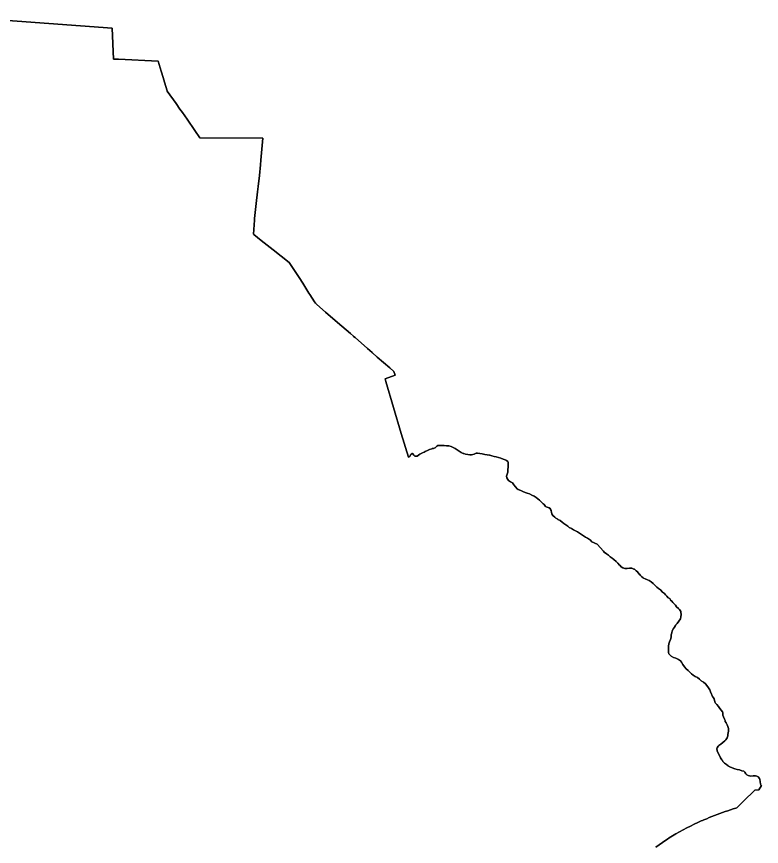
# Model space of a CAD drawing. Header units: inches. Extents: x 11258954 to 11313122, y 3645444 to 3695200.
# Drawn here: x 11283758 to 11287228, y 3679314 to 3683178 of the extents above; entities that cross this region are included whole.
import ezdxf

# ---------------------------------------------------------------- set-up
doc = ezdxf.new("R2010")
doc.units = ezdxf.units.IN
doc.header["$MEASUREMENT"] = 0
doc.layers.add('SchoolZone_Elementary', color=251, linetype='Continuous')

msp = doc.modelspace()

# ---------------------------------------------------------------- linework, layer by layer
at = {"layer": 'SchoolZone_Elementary'}
for points in [[(11286736, 3679310, 0), (11286752, 3679321.25, 0), (11286767, 3679332.25, 0), (11286782, 3679343, 0), (11286790, 3679347.5, 0), (11286798, 3679353.5, 0), (11286814, 3679363.5, 0), (11286830, 3679373.25, 0), (11286847, 3679382.5, 0), (11286863, 3679391.75, 0), (11286880, 3679400.5, 0), (11286897, 3679409, 0), (11286914, 3679417.25, 0), (11286931, 3679425, 0), (11286948, 3679432.5, 0), (11286954, 3679435.25, 0), (11286960, 3679437.75, 0), (11286973, 3679443, 0), (11286985, 3679448, 0), (11286997, 3679452.75, 0), (11287010, 3679457.5, 0), (11287022, 3679462.5, 0), (11287034, 3679467, 0), (11287047, 3679471.5, 0), (11287059, 3679476, 0), (11287072, 3679480.25, 0), (11287084, 3679484.5, 0), (11287097, 3679488.5, 0), (11287109, 3679492.5, 0), (11287113, 3679493.5, 0), (11287129, 3679509.75, 0), (11287144.855, 3679525.3135, 0), (11287197, 3679576.5, 0), (11287216, 3679577.5, 0), (11287228, 3679597.25, 0), (11287226, 3679599.25, 0), (11287224, 3679605, 0), (11287222, 3679615.5, 0), (11287220, 3679627, 0), (11287219, 3679630.25, 0), (11287213, 3679637.75, 0), (11287206, 3679641.5, 0), (11287200, 3679642, 0), (11287190, 3679642, 0), (11287178, 3679641.75, 0), (11287167, 3679644.75, 0), (11287160, 3679647.75, 0), (11287156, 3679651.75, 0), (11287150, 3679660.25, 0), (11287146, 3679664, 0), (11287136, 3679666.75, 0), (11287126, 3679670, 0), (11287115, 3679673, 0), (11287104, 3679675.75, 0), (11287092, 3679679.5, 0), (11287088, 3679681.5, 0), (11287084, 3679683, 0), (11287075, 3679688.25, 0), (11287073, 3679689.5, 0), (11287066, 3679695, 0), (11287056, 3679701.5, 0), (11287049, 3679709, 0), (11287046, 3679714.25, 0), (11287043, 3679717, 0), (11287037, 3679726.5, 0), (11287032, 3679737.5, 0), (11287027, 3679749, 0), (11287022, 3679759.5, 0), (11287021, 3679769.75, 0), (11287022, 3679773, 0), (11287026, 3679781, 0), (11287030, 3679784.5, 0), (11287039, 3679790.75, 0), (11287048, 3679798, 0), (11287058, 3679806.25, 0), (11287062, 3679810.5, 0), (11287069, 3679820, 0), (11287071, 3679828.5, 0), (11287072.2125, 3679836.3825, 0), (11287073, 3679841.5, 0), (11287074, 3679852.25, 0), (11287074, 3679862.75, 0), (11287072, 3679872.75, 0), (11287069, 3679880.75, 0), (11287064, 3679890, 0), (11287059, 3679895.75, 0), (11287059, 3679900, 0), (11287056, 3679906.25, 0), (11287051, 3679917.5, 0), (11287049, 3679925.5, 0), (11287049, 3679927, 0), (11287048, 3679936.5, 0), (11287046, 3679940.25, 0), (11287041, 3679947.75, 0), (11287034, 3679955.75, 0), (11287028, 3679965.75, 0), (11287021, 3679975.5, 0), (11287013, 3679983.25, 0), (11287011, 3679989.5, 0), (11287008, 3680000, 0), (11287008, 3680001, 0), (11287004, 3680006, 0), (11287000, 3680012.75, 0), (11286997, 3680020.25, 0), (11286996, 3680023, 0), (11286991, 3680033.5, 0), (11286987, 3680043.25, 0), (11286982, 3680053.25, 0), (11286974, 3680062.75, 0), (11286967, 3680070.5, 0), (11286958, 3680078.25, 0), (11286948, 3680085.5, 0), (11286940, 3680092.25, 0), (11286939, 3680093.5, 0), (11286930, 3680100.25, 0), (11286920, 3680104.5, 0), (11286910, 3680110.75, 0), (11286910, 3680111, 0), (11286902, 3680118.25, 0), (11286894, 3680125.75, 0), (11286886, 3680133.25, 0), (11286877, 3680141.5, 0), (11286870, 3680150.75, 0), (11286862, 3680160.75, 0), (11286856, 3680171.5, 0), (11286851, 3680177.75, 0), (11286841, 3680184.5, 0), (11286830, 3680190.75, 0), (11286819, 3680194, 0), (11286808, 3680200.25, 0), (11286801, 3680206.25, 0), (11286797, 3680211.25, 0), (11286795, 3680216.25, 0), (11286795, 3680217.5, 0), (11286795, 3680230.75, 0), (11286795, 3680235.25, 0), (11286795, 3680246.25, 0), (11286797, 3680256.75, 0), (11286800, 3680266.25, 0), (11286804, 3680277.75, 0), (11286808, 3680287.75, 0), (11286808, 3680290, 0), (11286808, 3680298.5, 0), (11286810, 3680308.75, 0), (11286812, 3680317.5, 0), (11286818, 3680328.5, 0), (11286823, 3680335, 0), (11286828, 3680343.25, 0), (11286828, 3680343.5, 0), (11286836, 3680352.75, 0), (11286844, 3680362.25, 0), (11286851, 3680373.75, 0), (11286853, 3680383.25, 0), (11286854, 3680394, 0), (11286854, 3680394.25, 0), (11286853, 3680404.75, 0), (11286852, 3680408, 0), (11286846, 3680417.5, 0), (11286841, 3680422.5, 0), (11286833, 3680430.25, 0), (11286828, 3680437.75, 0), (11286825, 3680441.25, 0), (11286816, 3680450, 0), (11286810, 3680455.75, 0), (11286805, 3680461.25, 0), (11286804, 3680462, 0), (11286800.5675, 3680468.6855, 0), (11286794, 3680471, 0), (11286787, 3680478.75, 0), (11286781, 3680486, 0), (11286776, 3680491, 0), (11286767, 3680498.5, 0), (11286758, 3680508.5, 0), (11286749, 3680515, 0), (11286740, 3680521.75, 0), (11286732, 3680530.75, 0), (11286724, 3680538.25, 0), (11286715, 3680545.25, 0), (11286705, 3680552, 0), (11286697, 3680555.75, 0), (11286687, 3680560, 0), (11286678, 3680563.75, 0), (11286677, 3680564.25, 0), (11286670, 3680570.25, 0), (11286663, 3680577.5, 0), (11286660, 3680581.25, 0), (11286659, 3680582.25, 0), (11286651, 3680592, 0), (11286645, 3680597.25, 0), (11286637, 3680604.25, 0), (11286633, 3680605.75, 0), (11286628, 3680608, 0), (11286625, 3680609, 0), (11286617, 3680609.5, 0), (11286614, 3680609.5, 0), (11286602, 3680607.75, 0), (11286592, 3680607.75, 0), (11286582, 3680611.5, 0), (11286575, 3680616.25, 0), (11286568, 3680623.5, 0), (11286567, 3680624.25, 0), (11286559, 3680632.5, 0), (11286551, 3680640.75, 0), (11286541, 3680649.75, 0), (11286532, 3680655.75, 0), (11286523, 3680662.5, 0), (11286516, 3680669.5, 0), (11286506, 3680676, 0), (11286496, 3680683.75, 0), (11286493, 3680688.5, 0), (11286462.7905, 3680721.018, 0), (11286438, 3680731.5, 0), (11286430.6645, 3680740.8735, 0), (11286426.55, 3680743.45, 0), (11286417.15, 3680748.65, 0), (11286408.45, 3680753.8, 0), (11286398.65, 3680760.6, 0), (11286390.15, 3680766.65, 0), (11286381, 3680772.7, 0), (11286371.65, 3680778.25, 0), (11286361.45, 3680782.85, 0), (11286352.2, 3680788.55, 0), (11286342.5, 3680794.8, 0), (11286332.55, 3680799.6, 0), (11286325.45, 3680804.7, 0), (11286316.75, 3680811.05, 0), (11286307.75, 3680817.35, 0), (11286299.65, 3680824.05, 0), (11286290.45, 3680831.85, 0), (11286280.25, 3680837, 0), (11286278.736, 3680837.843, 0), (11286270.55, 3680842.4, 0), (11286265.25, 3680847.2, 0), (11286256.6, 3680855.55, 0), (11286251.45, 3680862.8, 0), (11286249.45, 3680868.35, 0), (11286248.85, 3680877.9, 0), (11286245.99, 3680883.201, 0), (11286244.75, 3680885.5, 0), (11286239.25, 3680890.15, 0), (11286234.95, 3680892.45, 0), (11286225.15, 3680894.6, 0), (11286222.2, 3680896.3, 0), (11286215.85, 3680905.45, 0), (11286211.05, 3680909.55, 0), (11286202.15, 3680917.9, 0), (11286193.7, 3680926, 0), (11286186.05, 3680932.5, 0), (11286178.05, 3680939.35, 0), (11286169.25, 3680944.55, 0), (11286158.1, 3680949.35, 0), (11286148.1, 3680956.15, 0), (11286137.25, 3680959.3, 0), (11286127.25, 3680962.7, 0), (11286116.85, 3680966.4, 0), (11286106.35, 3680971.8, 0), (11286095.4, 3680976.45, 0), (11286089.55, 3680979.75, 0), (11286082.15, 3680988.45, 0), (11286074.75, 3680998.2, 0), (11286068.4, 3681006.3, 0), (11286068.4, 3681006.5, 0), (11286059.45, 3681012.15, 0), (11286050.3, 3681018.05, 0), (11286045.85, 3681022, 0), (11286041.45, 3681030.1, 0), (11286041.1, 3681037.45, 0), (11286043, 3681047.2, 0), (11286046.25, 3681057, 0), (11286046.9, 3681068.6, 0), (11286047.4, 3681079.75, 0), (11286047.9, 3681090.8, 0), (11286047.8, 3681103.15, 0), (11286046.75, 3681105.55, 0), (11286041, 3681111.35, 0), (11286034.6, 3681114.45, 0), (11286025.3, 3681117.1, 0), (11286013.95, 3681121.05, 0), (11286003.5, 3681124.5, 0), (11285992.95, 3681127.9, 0), (11285982.95, 3681129.8, 0), (11285972.4, 3681132.9, 0), (11285962.056, 3681135.5535, 0), (11285960.9, 3681135.85, 0), (11285949.9, 3681137, 0), (11285939.5, 3681138.85, 0), (11285927.45, 3681141.7, 0), (11285916, 3681144.25, 0), (11285905.85, 3681145.85, 0), (11285898.85, 3681144.6, 0), (11285889.55, 3681140.7, 0), (11285877.15, 3681137.5, 0), (11285870.2, 3681137.15, 0), (11285860.35, 3681138.3, 0), (11285859.974, 3681138.381, 0), (11285849.2, 3681140.7, 0), (11285841.351, 3681143.1765, 0), (11285838.9, 3681143.95, 0), (11285828.75, 3681148.9, 0), (11285819.2, 3681154.15, 0), (11285809.75, 3681161.15, 0), (11285801.7, 3681167.25, 0), (11285792.25, 3681171.95, 0), (11285782.7, 3681175.95, 0), (11285771.25, 3681178.85, 0), (11285760.8, 3681179.4, 0), (11285749.55, 3681180.15, 0), (11285746.4585, 3681180.3765, 0), (11285739.35, 3681180.4, 0), (11285728.05, 3681181.25, 0), (11285719.9, 3681180.45, 0), (11285715.7, 3681177.85, 0), (11285707.45, 3681169.3, 0), (11285703.75, 3681167.7, 0), (11285700.078, 3681167.103, 0), (11285694.15, 3681166.1, 0), (11285693.2, 3681165.95, 0), (11285681.9, 3681162.8, 0), (11285671.9, 3681158.05, 0), (11285661.75, 3681152.35, 0), (11285656.25, 3681149.25, 0), (11285648.9555, 3681146.3785, 0), (11285645.2, 3681144.9, 0), (11285636.05, 3681140.6, 0), (11285630.8, 3681135.2, 0), (11285624.15, 3681131.5, 0), (11285614, 3681131.85, 0), (11285608.6, 3681135.15, 0), (11285602.1, 3681143.3, 0), (11285600.4, 3681143.75, 0), (11285596, 3681141.05, 0), (11285593.75, 3681136.6, 0), (11285589.85, 3681130.15, 0), (11285587.15, 3681127.6, 0), (11285583.85, 3681126.55, 0), (11285549.959, 3681236.483, 0), (11285514.356, 3681357.204, 0), (11285478.472, 3681478.9685, 0), (11285475, 3681490.75, 0), (11285522, 3681507.75, 0), (11285515, 3681526, 0), (11285497, 3681541.75, 0), (11285438, 3681592.5, 0), (11285416, 3681611.75, 0), (11285415, 3681612.5, 0), (11285414, 3681614, 0), (11285393, 3681632.25, 0), (11285335, 3681683, 0), (11285328, 3681688.75, 0), (11285327, 3681689.5, 0), (11285314, 3681701.5, 0), (11285273, 3681736.5, 0), (11285264, 3681743.75, 0), (11285229, 3681774, 0), (11285210, 3681791.25, 0), (11285197, 3681802, 0), (11285157, 3681837, 0), (11285150, 3681843.25, 0), (11285146, 3681849.5, 0), (11285124, 3681884.25, 0), (11285120, 3681890.75, 0), (11285091, 3681936.5, 0), (11285085, 3681946, 0), (11285080, 3681953.25, 0), (11285074, 3681962.5, 0), (11285028, 3682032.25, 0), (11284953, 3682091.25, 0), (11284898, 3682134.5, 0), (11284863, 3682162.75, 0), (11284862, 3682164.25, 0), (11284866, 3682229.75, 0), (11284867, 3682238, 0), (11284876, 3682321.75, 0), (11284878, 3682348.5, 0), (11284880, 3682362, 0), (11284884, 3682387, 0), (11284890, 3682438.5, 0), (11284894, 3682487, 0), (11284896, 3682510, 0), (11284905.437, 3682612.392, 0), (11284611, 3682613.25, 0), (11284588, 3682648, 0), (11284552, 3682700.75, 0), (11284531, 3682731, 0), (11284519, 3682747.5, 0), (11284501, 3682773.25, 0), (11284460, 3682830.5, 0), (11284459, 3682832.25, 0), (11284447, 3682873, 0), (11284441, 3682894.75, 0), (11284432, 3682923.75, 0), (11284418, 3682970, 0), (11284232, 3682979, 0), (11284209, 3682979.125, 0), (11284203.5435, 3683123.631, 0), (11283463.75, 3683177.75, 0)], [(11283463.75, 3683177.75, 0), (11284203.5435, 3683123.631, 0), (11284209, 3682979.125, 0), (11284232, 3682979, 0), (11284418, 3682970, 0), (11284432, 3682923.75, 0), (11284441, 3682894.75, 0), (11284447, 3682873, 0), (11284459, 3682832.25, 0), (11284460, 3682830.5, 0), (11284501, 3682773.25, 0), (11284519, 3682747.5, 0), (11284531, 3682731, 0), (11284552, 3682700.75, 0), (11284588, 3682648, 0), (11284611, 3682613.25, 0), (11284905.437, 3682612.392, 0), (11284896, 3682510, 0), (11284894, 3682487, 0), (11284890, 3682438.5, 0), (11284884, 3682387, 0), (11284880, 3682362, 0), (11284878, 3682348.5, 0), (11284876, 3682321.75, 0), (11284867, 3682238, 0), (11284866, 3682229.75, 0), (11284862, 3682164.25, 0), (11284863, 3682162.75, 0), (11284898, 3682134.5, 0), (11284953, 3682091.25, 0), (11285028, 3682032.25, 0), (11285074, 3681962.5, 0), (11285080, 3681953.25, 0), (11285085, 3681946, 0), (11285091, 3681936.5, 0), (11285120, 3681890.75, 0), (11285124, 3681884.25, 0), (11285146, 3681849.5, 0), (11285150, 3681843.25, 0), (11285157, 3681837, 0), (11285197, 3681802, 0), (11285210, 3681791.25, 0), (11285229, 3681774, 0), (11285264, 3681743.75, 0), (11285273, 3681736.5, 0), (11285314, 3681701.5, 0), (11285327, 3681689.5, 0), (11285328, 3681688.75, 0), (11285335, 3681683, 0), (11285393, 3681632.25, 0), (11285414, 3681614, 0), (11285415, 3681612.5, 0), (11285416, 3681611.75, 0), (11285438, 3681592.5, 0), (11285497, 3681541.75, 0), (11285515, 3681526, 0), (11285522, 3681507.75, 0), (11285475, 3681490.75, 0), (11285478.472, 3681478.9685, 0), (11285514.356, 3681357.204, 0), (11285549.959, 3681236.483, 0), (11285583.85, 3681126.55, 0), (11285587.15, 3681127.6, 0), (11285589.85, 3681130.15, 0), (11285593.75, 3681136.6, 0), (11285596, 3681141.05, 0), (11285600.4, 3681143.75, 0), (11285602.1, 3681143.3, 0), (11285608.6, 3681135.15, 0), (11285614, 3681131.85, 0), (11285624.15, 3681131.5, 0), (11285630.8, 3681135.2, 0), (11285636.05, 3681140.6, 0), (11285645.2, 3681144.9, 0), (11285648.9555, 3681146.3785, 0), (11285656.25, 3681149.25, 0), (11285661.75, 3681152.35, 0), (11285671.9, 3681158.05, 0), (11285681.9, 3681162.8, 0), (11285693.2, 3681165.95, 0), (11285694.15, 3681166.1, 0), (11285700.078, 3681167.103, 0), (11285703.75, 3681167.7, 0), (11285707.45, 3681169.3, 0), (11285715.7, 3681177.85, 0), (11285719.9, 3681180.45, 0), (11285728.05, 3681181.25, 0), (11285739.35, 3681180.4, 0), (11285746.4585, 3681180.3765, 0), (11285749.55, 3681180.15, 0), (11285760.8, 3681179.4, 0), (11285771.25, 3681178.85, 0), (11285782.7, 3681175.95, 0), (11285792.25, 3681171.95, 0), (11285801.7, 3681167.25, 0), (11285809.75, 3681161.15, 0), (11285819.2, 3681154.15, 0), (11285828.75, 3681148.9, 0), (11285838.9, 3681143.95, 0), (11285841.351, 3681143.1765, 0), (11285849.2, 3681140.7, 0), (11285859.974, 3681138.381, 0), (11285860.35, 3681138.3, 0), (11285870.2, 3681137.15, 0), (11285877.15, 3681137.5, 0), (11285889.55, 3681140.7, 0), (11285898.85, 3681144.6, 0), (11285905.85, 3681145.85, 0), (11285916, 3681144.25, 0), (11285927.45, 3681141.7, 0), (11285939.5, 3681138.85, 0), (11285949.9, 3681137, 0), (11285960.9, 3681135.85, 0), (11285962.056, 3681135.5535, 0), (11285972.4, 3681132.9, 0), (11285982.95, 3681129.8, 0), (11285992.95, 3681127.9, 0), (11286003.5, 3681124.5, 0), (11286013.95, 3681121.05, 0), (11286025.3, 3681117.1, 0), (11286034.6, 3681114.45, 0), (11286041, 3681111.35, 0), (11286046.75, 3681105.55, 0), (11286047.8, 3681103.15, 0), (11286047.9, 3681090.8, 0), (11286047.4, 3681079.75, 0), (11286046.9, 3681068.6, 0), (11286046.25, 3681057, 0), (11286043, 3681047.2, 0), (11286041.1, 3681037.45, 0), (11286041.45, 3681030.1, 0), (11286045.85, 3681022, 0), (11286050.3, 3681018.05, 0), (11286059.45, 3681012.15, 0), (11286068.4, 3681006.5, 0), (11286068.4, 3681006.3, 0), (11286074.75, 3680998.2, 0), (11286082.15, 3680988.45, 0), (11286089.55, 3680979.75, 0), (11286095.4, 3680976.45, 0), (11286106.35, 3680971.8, 0), (11286116.85, 3680966.4, 0), (11286127.25, 3680962.7, 0), (11286137.25, 3680959.3, 0), (11286148.1, 3680956.15, 0), (11286158.1, 3680949.35, 0), (11286169.25, 3680944.55, 0), (11286178.05, 3680939.35, 0), (11286186.05, 3680932.5, 0), (11286193.7, 3680926, 0), (11286202.15, 3680917.9, 0), (11286211.05, 3680909.55, 0), (11286215.85, 3680905.45, 0), (11286222.2, 3680896.3, 0), (11286225.15, 3680894.6, 0), (11286234.95, 3680892.45, 0), (11286239.25, 3680890.15, 0), (11286244.75, 3680885.5, 0), (11286245.99, 3680883.201, 0), (11286248.85, 3680877.9, 0), (11286249.45, 3680868.35, 0), (11286251.45, 3680862.8, 0), (11286256.6, 3680855.55, 0), (11286265.25, 3680847.2, 0), (11286270.55, 3680842.4, 0), (11286278.736, 3680837.843, 0), (11286280.25, 3680837, 0), (11286290.45, 3680831.85, 0), (11286299.65, 3680824.05, 0), (11286307.75, 3680817.35, 0), (11286316.75, 3680811.05, 0), (11286325.45, 3680804.7, 0), (11286332.55, 3680799.6, 0), (11286342.5, 3680794.8, 0), (11286352.2, 3680788.55, 0), (11286361.45, 3680782.85, 0), (11286371.65, 3680778.25, 0), (11286381, 3680772.7, 0), (11286390.15, 3680766.65, 0), (11286398.65, 3680760.6, 0), (11286408.45, 3680753.8, 0), (11286417.15, 3680748.65, 0), (11286426.55, 3680743.45, 0), (11286430.6645, 3680740.8735, 0), (11286438, 3680731.5, 0), (11286462.7905, 3680721.018, 0), (11286493, 3680688.5, 0), (11286496, 3680683.75, 0), (11286506, 3680676, 0), (11286516, 3680669.5, 0), (11286523, 3680662.5, 0), (11286532, 3680655.75, 0), (11286541, 3680649.75, 0), (11286551, 3680640.75, 0), (11286559, 3680632.5, 0), (11286567, 3680624.25, 0), (11286568, 3680623.5, 0), (11286575, 3680616.25, 0), (11286582, 3680611.5, 0), (11286592, 3680607.75, 0), (11286602, 3680607.75, 0), (11286614, 3680609.5, 0), (11286617, 3680609.5, 0), (11286625, 3680609, 0), (11286628, 3680608, 0), (11286633, 3680605.75, 0), (11286637, 3680604.25, 0), (11286645, 3680597.25, 0), (11286651, 3680592, 0), (11286659, 3680582.25, 0), (11286660, 3680581.25, 0), (11286663, 3680577.5, 0), (11286670, 3680570.25, 0), (11286677, 3680564.25, 0), (11286678, 3680563.75, 0), (11286687, 3680560, 0), (11286697, 3680555.75, 0), (11286705, 3680552, 0), (11286715, 3680545.25, 0), (11286724, 3680538.25, 0), (11286732, 3680530.75, 0), (11286740, 3680521.75, 0), (11286749, 3680515, 0), (11286758, 3680508.5, 0), (11286767, 3680498.5, 0), (11286776, 3680491, 0), (11286781, 3680486, 0), (11286787, 3680478.75, 0), (11286794, 3680471, 0), (11286800.5675, 3680468.6855, 0), (11286804, 3680462, 0), (11286805, 3680461.25, 0), (11286810, 3680455.75, 0), (11286816, 3680450, 0), (11286825, 3680441.25, 0), (11286828, 3680437.75, 0), (11286833, 3680430.25, 0), (11286841, 3680422.5, 0), (11286846, 3680417.5, 0), (11286852, 3680408, 0), (11286853, 3680404.75, 0), (11286854, 3680394.25, 0), (11286854, 3680394, 0), (11286853, 3680383.25, 0), (11286851, 3680373.75, 0), (11286844, 3680362.25, 0), (11286836, 3680352.75, 0), (11286828, 3680343.5, 0), (11286828, 3680343.25, 0), (11286823, 3680335, 0), (11286818, 3680328.5, 0), (11286812, 3680317.5, 0), (11286810, 3680308.75, 0), (11286808, 3680298.5, 0), (11286808, 3680290, 0), (11286808, 3680287.75, 0), (11286804, 3680277.75, 0), (11286800, 3680266.25, 0), (11286797, 3680256.75, 0), (11286795, 3680246.25, 0), (11286795, 3680235.25, 0), (11286795, 3680230.75, 0), (11286795, 3680217.5, 0), (11286795, 3680216.25, 0), (11286797, 3680211.25, 0), (11286801, 3680206.25, 0), (11286808, 3680200.25, 0), (11286819, 3680194, 0), (11286830, 3680190.75, 0), (11286841, 3680184.5, 0), (11286851, 3680177.75, 0), (11286856, 3680171.5, 0), (11286862, 3680160.75, 0), (11286870, 3680150.75, 0), (11286877, 3680141.5, 0), (11286886, 3680133.25, 0), (11286894, 3680125.75, 0), (11286902, 3680118.25, 0), (11286910, 3680111, 0), (11286910, 3680110.75, 0), (11286920, 3680104.5, 0), (11286930, 3680100.25, 0), (11286939, 3680093.5, 0), (11286940, 3680092.25, 0), (11286948, 3680085.5, 0), (11286958, 3680078.25, 0), (11286967, 3680070.5, 0), (11286974, 3680062.75, 0), (11286982, 3680053.25, 0), (11286987, 3680043.25, 0), (11286991, 3680033.5, 0), (11286996, 3680023, 0), (11286997, 3680020.25, 0), (11287000, 3680012.75, 0), (11287004, 3680006, 0), (11287008, 3680001, 0), (11287008, 3680000, 0), (11287011, 3679989.5, 0), (11287013, 3679983.25, 0), (11287021, 3679975.5, 0), (11287028, 3679965.75, 0), (11287034, 3679955.75, 0), (11287041, 3679947.75, 0), (11287046, 3679940.25, 0), (11287048, 3679936.5, 0), (11287049, 3679927, 0), (11287049, 3679925.5, 0), (11287051, 3679917.5, 0), (11287056, 3679906.25, 0), (11287059, 3679900, 0), (11287059, 3679895.75, 0), (11287064, 3679890, 0), (11287069, 3679880.75, 0), (11287072, 3679872.75, 0), (11287074, 3679862.75, 0), (11287074, 3679852.25, 0), (11287073, 3679841.5, 0), (11287072.2125, 3679836.3825, 0), (11287071, 3679828.5, 0), (11287069, 3679820, 0), (11287062, 3679810.5, 0), (11287058, 3679806.25, 0), (11287048, 3679798, 0), (11287039, 3679790.75, 0), (11287030, 3679784.5, 0), (11287026, 3679781, 0), (11287022, 3679773, 0), (11287021, 3679769.75, 0), (11287022, 3679759.5, 0), (11287027, 3679749, 0), (11287032, 3679737.5, 0), (11287037, 3679726.5, 0), (11287043, 3679717, 0), (11287046, 3679714.25, 0), (11287049, 3679709, 0), (11287056, 3679701.5, 0), (11287066, 3679695, 0), (11287073, 3679689.5, 0), (11287075, 3679688.25, 0), (11287084, 3679683, 0), (11287088, 3679681.5, 0), (11287092, 3679679.5, 0), (11287104, 3679675.75, 0), (11287115, 3679673, 0), (11287126, 3679670, 0), (11287136, 3679666.75, 0), (11287146, 3679664, 0), (11287150, 3679660.25, 0), (11287156, 3679651.75, 0), (11287160, 3679647.75, 0), (11287167, 3679644.75, 0), (11287178, 3679641.75, 0), (11287190, 3679642, 0), (11287200, 3679642, 0), (11287206, 3679641.5, 0), (11287213, 3679637.75, 0), (11287219, 3679630.25, 0), (11287220, 3679627, 0), (11287222, 3679615.5, 0), (11287224, 3679605, 0), (11287226, 3679599.25, 0), (11287228, 3679597.25, 0), (11287216, 3679577.5, 0), (11287197, 3679576.5, 0), (11287144.855, 3679525.3135, 0), (11287129, 3679509.75, 0), (11287113, 3679493.5, 0), (11287109, 3679492.5, 0), (11287097, 3679488.5, 0), (11287084, 3679484.5, 0), (11287072, 3679480.25, 0), (11287059, 3679476, 0), (11287047, 3679471.5, 0), (11287034, 3679467, 0), (11287022, 3679462.5, 0), (11287010, 3679457.5, 0), (11286997, 3679452.75, 0), (11286985, 3679448, 0), (11286973, 3679443, 0), (11286960, 3679437.75, 0), (11286954, 3679435.25, 0), (11286948, 3679432.5, 0), (11286931, 3679425, 0), (11286914, 3679417.25, 0), (11286897, 3679409, 0), (11286880, 3679400.5, 0), (11286863, 3679391.75, 0), (11286847, 3679382.5, 0), (11286830, 3679373.25, 0), (11286814, 3679363.5, 0), (11286798, 3679353.5, 0), (11286790, 3679347.5, 0), (11286782, 3679343, 0), (11286767, 3679332.25, 0), (11286752, 3679321.25, 0), (11286736, 3679310, 0)]]:
    msp.add_polyline3d(points, dxfattribs=at)

doc.saveas('drawing.dxf')
